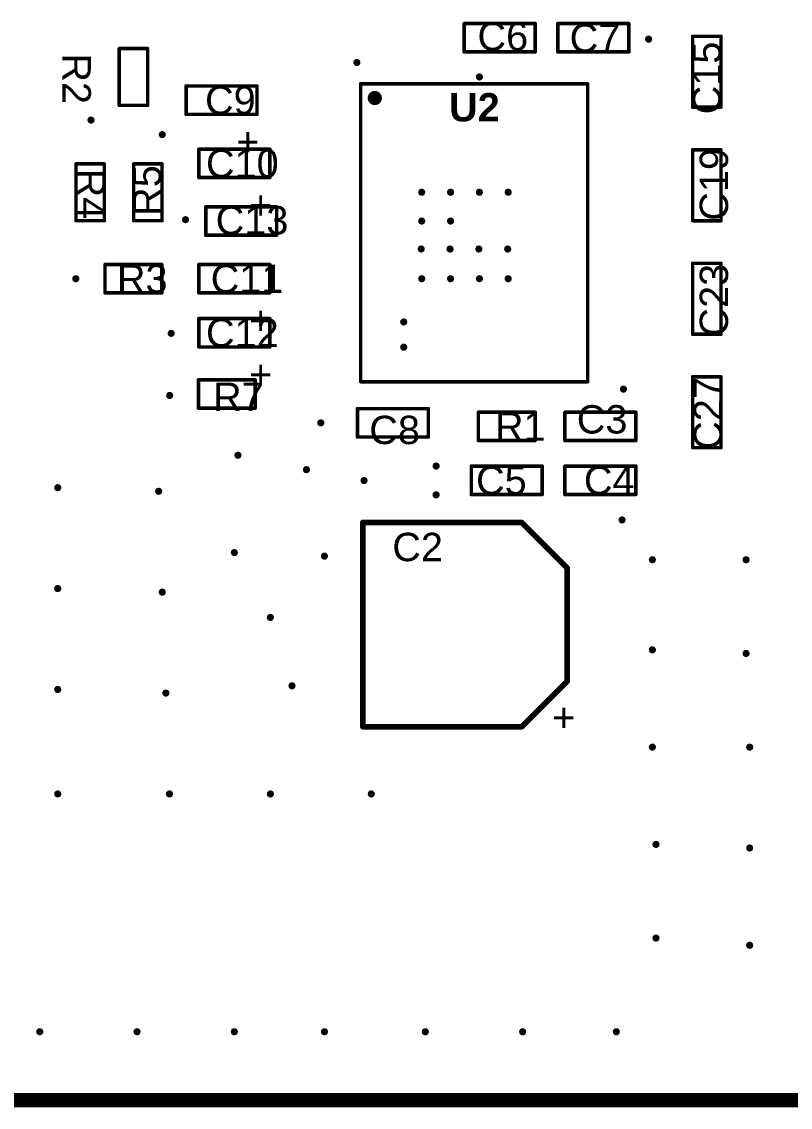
# Model space of a CAD drawing. Header units: inches. Extents: x 0 to 127, y 0 to 86.
# Drawn here: x 30.61 to 57.69, y -0.25 to 38.02 of the extents above; entities that cross this region are included whole.
import ezdxf

# ---------------------------------------------------------------- set-up
doc = ezdxf.new("R2010")
doc.units = ezdxf.units.IN
for name, color, linetype in [('Mechanical4', 56, 'Continuous'), ('Mechanical6', 56, 'Continuous'), ('ViaHoleLayer', 16, 'Continuous')]:
    doc.layers.add(name, color=color, linetype=linetype)
doc.styles.add('Arial', font='', dxfattribs={"height": 0.2})
doc.styles.add('Arial_Bold', font='', dxfattribs={"height": 0.2})
doc.styles.get('Arial').set_extended_font_data('Arial')
doc.styles.get('Arial_Bold').set_extended_font_data('Arial', bold=True)

# ---------------------------------------------------------------- blocks, each defined once
blk = doc.blocks.new('TSSOP32_DAP_1')
at = {"layer": 'Mechanical4'}
for points in [[(-3.75, 5.25, 0.125, 0.125, 0), (4.25, 5.25, 0.125, 0.125, 0)], [(-3.75, -5.25, 0.125, 0.125, 0), (-3.75, 5.25, 0.125, 0.125, 0)], [(4.25, -5.25, 0.125, 0.125, 0), (4.25, 5.25, 0.125, 0.125, 0)], [(-3.75, -5.25, 0.125, 0.125, 0), (4.25, -5.25, 0.125, 0.125, 0)]]:
    blk.add_lwpolyline(points, format="xyseb", dxfattribs=at)
for points in [[(-3.781, 5.25, 0.0625, 0.0625, 1), (-3.719, 5.25, 0.0625, 0.0625, 1)], [(-3.781, 5.25, 0.0625, 0.0625, 1), (-3.719, 5.25, 0.0625, 0.0625, 1)], [(-3.15, 4.75, 0.3, 0.3, 1), (-3.35, 4.75, 0.3, 0.3, 1)], [(4.219, 5.25, 0.0625, 0.0625, 1), (4.281, 5.25, 0.0625, 0.0625, 1)], [(4.219, 5.25, 0.0625, 0.0625, 1), (4.281, 5.25, 0.0625, 0.0625, 1)], [(-3.425, 4.75, 0.15, 0.15, 1), (-3.275, 4.75, 0.15, 0.15, 1)], [(-3.225, 4.75, 0.15, 0.15, 1), (-3.075, 4.75, 0.15, 0.15, 1)], [(-3.781, -5.25, 0.0625, 0.0625, 1), (-3.719, -5.25, 0.0625, 0.0625, 1)], [(-3.781, -5.25, 0.0625, 0.0625, 1), (-3.719, -5.25, 0.0625, 0.0625, 1)], [(4.219, -5.25, 0.0625, 0.0625, 1), (4.281, -5.25, 0.0625, 0.0625, 1)], [(4.219, -5.25, 0.0625, 0.0625, 1), (4.281, -5.25, 0.0625, 0.0625, 1)]]:
    blk.add_lwpolyline(points, format="xyseb", close=True, dxfattribs=at)
at = {"layer": 'Mechanical4', "style": 'Arial_Bold'}
blk.add_text('U2', height=1, dxfattribs=at).set_placement((-0.633, 3.925))
blk = doc.blocks.new('RES_0603_8')
at = {"layer": 'Mechanical4'}
for points in [[(-1, 0.5, 0.125, 0.125, 0), (-1, -0.5, 0.125, 0.125, 0)], [(1, 0.5, 0.125, 0.125, 0), (-1, 0.5, 0.125, 0.125, 0)], [(1, 0.5, 0.125, 0.125, 0), (1, -0.5, 0.125, 0.125, 0)], [(1, -0.5, 0.125, 0.125, 0), (-1, -0.5, 0.125, 0.125, 0)]]:
    blk.add_lwpolyline(points, format="xyseb", dxfattribs=at)
for points in [[(-1.031, 0.5, 0.0625, 0.0625, 1), (-0.969, 0.5, 0.0625, 0.0625, 1)], [(-1.031, 0.5, 0.0625, 0.0625, 1), (-0.969, 0.5, 0.0625, 0.0625, 1)], [(0.969, 0.5, 0.0625, 0.0625, 1), (1.031, 0.5, 0.0625, 0.0625, 1)], [(0.969, 0.5, 0.0625, 0.0625, 1), (1.031, 0.5, 0.0625, 0.0625, 1)], [(-1.031, -0.5, 0.0625, 0.0625, 1), (-0.969, -0.5, 0.0625, 0.0625, 1)], [(-1.031, -0.5, 0.0625, 0.0625, 1), (-0.969, -0.5, 0.0625, 0.0625, 1)], [(0.969, -0.5, 0.0625, 0.0625, 1), (1.031, -0.5, 0.0625, 0.0625, 1)], [(0.969, -0.5, 0.0625, 0.0625, 1), (1.031, -0.5, 0.0625, 0.0625, 1)]]:
    blk.add_lwpolyline(points, format="xyseb", close=True, dxfattribs=at)
at = {"layer": 'Mechanical4', "style": 'Arial'}
blk.add_text('R7', height=1, rotation=180, dxfattribs=at).set_placement((0.483, 0.601))
blk = doc.blocks.new('RES_0603_10')
at = {"layer": 'Mechanical4'}
for points in [[(-1, 0.5, 0.125, 0.125, 0), (-1, -0.5, 0.125, 0.125, 0)], [(-1, 0.5, 0.125, 0.125, 0), (1, 0.5, 0.125, 0.125, 0)], [(1, 0.5, 0.125, 0.125, 0), (1, -0.5, 0.125, 0.125, 0)], [(-1, -0.5, 0.125, 0.125, 0), (1, -0.5, 0.125, 0.125, 0)]]:
    blk.add_lwpolyline(points, format="xyseb", dxfattribs=at)
for points in [[(-1.031, 0.5, 0.0625, 0.0625, 1), (-0.969, 0.5, 0.0625, 0.0625, 1)], [(-1.031, 0.5, 0.0625, 0.0625, 1), (-0.969, 0.5, 0.0625, 0.0625, 1)], [(0.969, 0.5, 0.0625, 0.0625, 1), (1.031, 0.5, 0.0625, 0.0625, 1)], [(0.969, 0.5, 0.0625, 0.0625, 1), (1.031, 0.5, 0.0625, 0.0625, 1)], [(-1.031, -0.5, 0.0625, 0.0625, 1), (-0.969, -0.5, 0.0625, 0.0625, 1)], [(-1.031, -0.5, 0.0625, 0.0625, 1), (-0.969, -0.5, 0.0625, 0.0625, 1)], [(0.969, -0.5, 0.0625, 0.0625, 1), (1.031, -0.5, 0.0625, 0.0625, 1)], [(0.969, -0.5, 0.0625, 0.0625, 1), (1.031, -0.5, 0.0625, 0.0625, 1)]]:
    blk.add_lwpolyline(points, format="xyseb", close=True, dxfattribs=at)
at = {"layer": 'Mechanical4', "style": 'Arial'}
blk.add_text('R5', height=1, dxfattribs=at).set_placement((-0.833, -2.5))
blk = doc.blocks.new('RES_0603_11')
at = {"layer": 'Mechanical4'}
for points in [[(-1, -0.5, 0.125, 0.125, 0), (-1, 0.5, 0.125, 0.125, 0)], [(1, 0.5, 0.125, 0.125, 0), (-1, 0.5, 0.125, 0.125, 0)], [(1, -0.5, 0.125, 0.125, 0), (1, 0.5, 0.125, 0.125, 0)], [(1, -0.5, 0.125, 0.125, 0), (-1, -0.5, 0.125, 0.125, 0)]]:
    blk.add_lwpolyline(points, format="xyseb", dxfattribs=at)
for points in [[(-1.031, 0.5, 0.0625, 0.0625, 1), (-0.969, 0.5, 0.0625, 0.0625, 1)], [(-1.031, 0.5, 0.0625, 0.0625, 1), (-0.969, 0.5, 0.0625, 0.0625, 1)], [(0.969, 0.5, 0.0625, 0.0625, 1), (1.031, 0.5, 0.0625, 0.0625, 1)], [(0.969, 0.5, 0.0625, 0.0625, 1), (1.031, 0.5, 0.0625, 0.0625, 1)], [(-1.031, -0.5, 0.0625, 0.0625, 1), (-0.969, -0.5, 0.0625, 0.0625, 1)], [(-1.031, -0.5, 0.0625, 0.0625, 1), (-0.969, -0.5, 0.0625, 0.0625, 1)], [(0.969, -0.5, 0.0625, 0.0625, 1), (1.031, -0.5, 0.0625, 0.0625, 1)], [(0.969, -0.5, 0.0625, 0.0625, 1), (1.031, -0.5, 0.0625, 0.0625, 1)]]:
    blk.add_lwpolyline(points, format="xyseb", close=True, dxfattribs=at)
at = {"layer": 'Mechanical4', "style": 'Arial'}
blk.add_text('R4', height=1, dxfattribs=at).set_placement((-0.833, -2.5))
blk = doc.blocks.new('RES_0603_12')
at = {"layer": 'Mechanical4'}
for points in [[(-1, -0.5, 0.125, 0.125, 0), (-1, 0.5, 0.125, 0.125, 0)], [(-1, 0.5, 0.125, 0.125, 0), (1, 0.5, 0.125, 0.125, 0)], [(1, -0.5, 0.125, 0.125, 0), (1, 0.5, 0.125, 0.125, 0)], [(-1, -0.5, 0.125, 0.125, 0), (1, -0.5, 0.125, 0.125, 0)]]:
    blk.add_lwpolyline(points, format="xyseb", dxfattribs=at)
for points in [[(-1.031, 0.5, 0.0625, 0.0625, 1), (-0.969, 0.5, 0.0625, 0.0625, 1)], [(-1.031, 0.5, 0.0625, 0.0625, 1), (-0.969, 0.5, 0.0625, 0.0625, 1)], [(0.969, 0.5, 0.0625, 0.0625, 1), (1.031, 0.5, 0.0625, 0.0625, 1)], [(0.969, 0.5, 0.0625, 0.0625, 1), (1.031, 0.5, 0.0625, 0.0625, 1)], [(-1.031, -0.5, 0.0625, 0.0625, 1), (-0.969, -0.5, 0.0625, 0.0625, 1)], [(-1.031, -0.5, 0.0625, 0.0625, 1), (-0.969, -0.5, 0.0625, 0.0625, 1)], [(0.969, -0.5, 0.0625, 0.0625, 1), (1.031, -0.5, 0.0625, 0.0625, 1)], [(0.969, -0.5, 0.0625, 0.0625, 1), (1.031, -0.5, 0.0625, 0.0625, 1)]]:
    blk.add_lwpolyline(points, format="xyseb", close=True, dxfattribs=at)
at = {"layer": 'Mechanical4', "style": 'Arial'}
blk.add_text('R3', height=1, rotation=360, dxfattribs=at).set_placement((-0.583, -0.5))
blk = doc.blocks.new('RES_0603_13')
at = {"layer": 'Mechanical4'}
for points in [[(-1, -0.5, 0.125, 0.125, 0), (-1, 0.5, 0.125, 0.125, 0)], [(1, 0.5, 0.125, 0.125, 0), (-1, 0.5, 0.125, 0.125, 0)], [(1, -0.5, 0.125, 0.125, 0), (1, 0.5, 0.125, 0.125, 0)], [(1, -0.5, 0.125, 0.125, 0), (-1, -0.5, 0.125, 0.125, 0)]]:
    blk.add_lwpolyline(points, format="xyseb", dxfattribs=at)
for points in [[(-1.031, 0.5, 0.0625, 0.0625, 1), (-0.969, 0.5, 0.0625, 0.0625, 1)], [(-1.031, 0.5, 0.0625, 0.0625, 1), (-0.969, 0.5, 0.0625, 0.0625, 1)], [(0.969, 0.5, 0.0625, 0.0625, 1), (1.031, 0.5, 0.0625, 0.0625, 1)], [(0.969, 0.5, 0.0625, 0.0625, 1), (1.031, 0.5, 0.0625, 0.0625, 1)], [(-1.031, -0.5, 0.0625, 0.0625, 1), (-0.969, -0.5, 0.0625, 0.0625, 1)], [(-1.031, -0.5, 0.0625, 0.0625, 1), (-0.969, -0.5, 0.0625, 0.0625, 1)], [(0.969, -0.5, 0.0625, 0.0625, 1), (1.031, -0.5, 0.0625, 0.0625, 1)], [(0.969, -0.5, 0.0625, 0.0625, 1), (1.031, -0.5, 0.0625, 0.0625, 1)]]:
    blk.add_lwpolyline(points, format="xyseb", close=True, dxfattribs=at)
at = {"layer": 'Mechanical4', "style": 'Arial'}
blk.add_text('R2', height=1, dxfattribs=at).set_placement((-0.833, -2.5))
blk = doc.blocks.new('RES_0603_14')
at = {"layer": 'Mechanical4'}
for points in [[(-1, -0.5, 0.125, 0.125, 0), (-1, 0.5, 0.125, 0.125, 0)], [(-1, 0.5, 0.125, 0.125, 0), (1, 0.5, 0.125, 0.125, 0)], [(1, -0.5, 0.125, 0.125, 0), (1, 0.5, 0.125, 0.125, 0)], [(-1, -0.5, 0.125, 0.125, 0), (1, -0.5, 0.125, 0.125, 0)]]:
    blk.add_lwpolyline(points, format="xyseb", dxfattribs=at)
for points in [[(-1.031, 0.5, 0.0625, 0.0625, 1), (-0.969, 0.5, 0.0625, 0.0625, 1)], [(-1.031, 0.5, 0.0625, 0.0625, 1), (-0.969, 0.5, 0.0625, 0.0625, 1)], [(0.969, 0.5, 0.0625, 0.0625, 1), (1.031, 0.5, 0.0625, 0.0625, 1)], [(0.969, 0.5, 0.0625, 0.0625, 1), (1.031, 0.5, 0.0625, 0.0625, 1)], [(-1.031, -0.5, 0.0625, 0.0625, 1), (-0.969, -0.5, 0.0625, 0.0625, 1)], [(-1.031, -0.5, 0.0625, 0.0625, 1), (-0.969, -0.5, 0.0625, 0.0625, 1)], [(0.969, -0.5, 0.0625, 0.0625, 1), (1.031, -0.5, 0.0625, 0.0625, 1)], [(0.969, -0.5, 0.0625, 0.0625, 1), (1.031, -0.5, 0.0625, 0.0625, 1)]]:
    blk.add_lwpolyline(points, format="xyseb", close=True, dxfattribs=at)
at = {"layer": 'Mechanical4', "style": 'Arial'}
blk.add_text('R1', height=1, rotation=360, dxfattribs=at).set_placement((-0.416, -0.5))
blk = doc.blocks.new('CAP_0603_34')
at = {"layer": 'Mechanical4'}
for points in [[(-1.25, -0.5, 0.125, 0.125, 0), (-1.25, 0.5, 0.125, 0.125, 0)], [(1.25, 0.5, 0.125, 0.125, 0), (-1.25, 0.5, 0.125, 0.125, 0)], [(1.25, -0.5, 0.125, 0.125, 0), (1.25, 0.5, 0.125, 0.125, 0)], [(1.25, -0.5, 0.125, 0.125, 0), (-1.25, -0.5, 0.125, 0.125, 0)]]:
    blk.add_lwpolyline(points, format="xyseb", dxfattribs=at)
for points in [[(-1.281, 0.5, 0.0625, 0.0625, 1), (-1.219, 0.5, 0.0625, 0.0625, 1)], [(-1.281, 0.5, 0.0625, 0.0625, 1), (-1.219, 0.5, 0.0625, 0.0625, 1)], [(1.219, 0.5, 0.0625, 0.0625, 1), (1.281, 0.5, 0.0625, 0.0625, 1)], [(1.219, 0.5, 0.0625, 0.0625, 1), (1.281, 0.5, 0.0625, 0.0625, 1)], [(-1.281, -0.5, 0.0625, 0.0625, 1), (-1.219, -0.5, 0.0625, 0.0625, 1)], [(-1.281, -0.5, 0.0625, 0.0625, 1), (-1.219, -0.5, 0.0625, 0.0625, 1)], [(1.219, -0.5, 0.0625, 0.0625, 1), (1.281, -0.5, 0.0625, 0.0625, 1)], [(1.219, -0.5, 0.0625, 0.0625, 1), (1.281, -0.5, 0.0625, 0.0625, 1)]]:
    blk.add_lwpolyline(points, format="xyseb", close=True, dxfattribs=at)
at = {"layer": 'Mechanical4', "style": 'Arial'}
blk.add_text('C27', height=1, rotation=-180, dxfattribs=at).set_placement((1.326, 0.539))
blk = doc.blocks.new('CAP_0603_38')
at = {"layer": 'Mechanical4'}
for points in [[(-1.25, 0.5, 0.125, 0.125, 0), (-1.25, -0.5, 0.125, 0.125, 0)], [(-1.25, 0.5, 0.125, 0.125, 0), (1.25, 0.5, 0.125, 0.125, 0)], [(1.25, 0.5, 0.125, 0.125, 0), (1.25, -0.5, 0.125, 0.125, 0)], [(-1.25, -0.5, 0.125, 0.125, 0), (1.25, -0.5, 0.125, 0.125, 0)]]:
    blk.add_lwpolyline(points, format="xyseb", dxfattribs=at)
for points in [[(-1.281, 0.5, 0.0625, 0.0625, 1), (-1.219, 0.5, 0.0625, 0.0625, 1)], [(-1.281, 0.5, 0.0625, 0.0625, 1), (-1.219, 0.5, 0.0625, 0.0625, 1)], [(1.219, 0.5, 0.0625, 0.0625, 1), (1.281, 0.5, 0.0625, 0.0625, 1)], [(1.219, 0.5, 0.0625, 0.0625, 1), (1.281, 0.5, 0.0625, 0.0625, 1)], [(-1.281, -0.5, 0.0625, 0.0625, 1), (-1.219, -0.5, 0.0625, 0.0625, 1)], [(-1.281, -0.5, 0.0625, 0.0625, 1), (-1.219, -0.5, 0.0625, 0.0625, 1)], [(1.219, -0.5, 0.0625, 0.0625, 1), (1.281, -0.5, 0.0625, 0.0625, 1)], [(1.219, -0.5, 0.0625, 0.0625, 1), (1.281, -0.5, 0.0625, 0.0625, 1)]]:
    blk.add_lwpolyline(points, format="xyseb", close=True, dxfattribs=at)
at = {"layer": 'Mechanical4', "style": 'Arial'}
blk.add_text('C23', height=1, dxfattribs=at).set_placement((-1.333, -0.75))
blk = doc.blocks.new('CAP_0603_42')
at = {"layer": 'Mechanical4'}
for points in [[(-1.25, -0.5, 0.125, 0.125, 0), (-1.25, 0.5, 0.125, 0.125, 0)], [(1.25, 0.5, 0.125, 0.125, 0), (-1.25, 0.5, 0.125, 0.125, 0)], [(1.25, -0.5, 0.125, 0.125, 0), (1.25, 0.5, 0.125, 0.125, 0)], [(1.25, -0.5, 0.125, 0.125, 0), (-1.25, -0.5, 0.125, 0.125, 0)]]:
    blk.add_lwpolyline(points, format="xyseb", dxfattribs=at)
for points in [[(-1.281, 0.5, 0.0625, 0.0625, 1), (-1.219, 0.5, 0.0625, 0.0625, 1)], [(-1.281, 0.5, 0.0625, 0.0625, 1), (-1.219, 0.5, 0.0625, 0.0625, 1)], [(1.219, 0.5, 0.0625, 0.0625, 1), (1.281, 0.5, 0.0625, 0.0625, 1)], [(1.219, 0.5, 0.0625, 0.0625, 1), (1.281, 0.5, 0.0625, 0.0625, 1)], [(-1.281, -0.5, 0.0625, 0.0625, 1), (-1.219, -0.5, 0.0625, 0.0625, 1)], [(-1.281, -0.5, 0.0625, 0.0625, 1), (-1.219, -0.5, 0.0625, 0.0625, 1)], [(1.219, -0.5, 0.0625, 0.0625, 1), (1.281, -0.5, 0.0625, 0.0625, 1)], [(1.219, -0.5, 0.0625, 0.0625, 1), (1.281, -0.5, 0.0625, 0.0625, 1)]]:
    blk.add_lwpolyline(points, format="xyseb", close=True, dxfattribs=at)
at = {"layer": 'Mechanical4', "style": 'Arial'}
blk.add_text('C19', height=1, rotation=-180, dxfattribs=at).set_placement((1.25, 0.75))
blk = doc.blocks.new('CAP_0603_46')
at = {"layer": 'Mechanical4'}
for points in [[(-1.25, 0.5, 0.125, 0.125, 0), (-1.25, -0.5, 0.125, 0.125, 0)], [(-1.25, 0.5, 0.125, 0.125, 0), (1.25, 0.5, 0.125, 0.125, 0)], [(1.25, 0.5, 0.125, 0.125, 0), (1.25, -0.5, 0.125, 0.125, 0)], [(-1.25, -0.5, 0.125, 0.125, 0), (1.25, -0.5, 0.125, 0.125, 0)]]:
    blk.add_lwpolyline(points, format="xyseb", dxfattribs=at)
for points in [[(-1.281, 0.5, 0.0625, 0.0625, 1), (-1.219, 0.5, 0.0625, 0.0625, 1)], [(-1.281, 0.5, 0.0625, 0.0625, 1), (-1.219, 0.5, 0.0625, 0.0625, 1)], [(1.219, 0.5, 0.0625, 0.0625, 1), (1.281, 0.5, 0.0625, 0.0625, 1)], [(1.219, 0.5, 0.0625, 0.0625, 1), (1.281, 0.5, 0.0625, 0.0625, 1)], [(-1.281, -0.5, 0.0625, 0.0625, 1), (-1.219, -0.5, 0.0625, 0.0625, 1)], [(-1.281, -0.5, 0.0625, 0.0625, 1), (-1.219, -0.5, 0.0625, 0.0625, 1)], [(1.219, -0.5, 0.0625, 0.0625, 1), (1.281, -0.5, 0.0625, 0.0625, 1)], [(1.219, -0.5, 0.0625, 0.0625, 1), (1.281, -0.5, 0.0625, 0.0625, 1)]]:
    blk.add_lwpolyline(points, format="xyseb", close=True, dxfattribs=at)
at = {"layer": 'Mechanical4', "style": 'Arial'}
blk.add_text('C15', height=1, dxfattribs=at).set_placement((-1.5, -0.5))
blk = doc.blocks.new('CAP_0603_47')
at = {"layer": 'Mechanical4'}
for points in [[(-1.25, 0.5, 0.125, 0.125, 0), (-1.25, -0.5, 0.125, 0.125, 0)], [(1.25, 0.5, 0.125, 0.125, 0), (-1.25, 0.5, 0.125, 0.125, 0)], [(1.25, 0.5, 0.125, 0.125, 0), (1.25, -0.5, 0.125, 0.125, 0)], [(1.25, -0.5, 0.125, 0.125, 0), (-1.25, -0.5, 0.125, 0.125, 0)]]:
    blk.add_lwpolyline(points, format="xyseb", dxfattribs=at)
for points in [[(-1.281, 0.5, 0.0625, 0.0625, 1), (-1.219, 0.5, 0.0625, 0.0625, 1)], [(-1.281, 0.5, 0.0625, 0.0625, 1), (-1.219, 0.5, 0.0625, 0.0625, 1)], [(1.219, 0.5, 0.0625, 0.0625, 1), (1.281, 0.5, 0.0625, 0.0625, 1)], [(1.219, 0.5, 0.0625, 0.0625, 1), (1.281, 0.5, 0.0625, 0.0625, 1)], [(-1.281, -0.5, 0.0625, 0.0625, 1), (-1.219, -0.5, 0.0625, 0.0625, 1)], [(-1.281, -0.5, 0.0625, 0.0625, 1), (-1.219, -0.5, 0.0625, 0.0625, 1)], [(1.219, -0.5, 0.0625, 0.0625, 1), (1.281, -0.5, 0.0625, 0.0625, 1)], [(1.219, -0.5, 0.0625, 0.0625, 1), (1.281, -0.5, 0.0625, 0.0625, 1)]]:
    blk.add_lwpolyline(points, format="xyseb", close=True, dxfattribs=at)
at = {"layer": 'Mechanical4', "style": 'Arial'}
blk.add_text('C13', height=1, rotation=180, dxfattribs=at).set_placement((0.9, 0.471))
blk = doc.blocks.new('CAP_TANT_0603_48')
at = {"layer": 'Mechanical4'}
for points in [[(1.25, 0.5, 0.125, 0.125, 0), (-1.25, 0.5, 0.125, 0.125, 0)], [(-1.25, 0.5, 0.125, 0.125, 0), (-1.25, -0.5, 0.125, 0.125, 0)], [(1.25, 0.5, 0.125, 0.125, 0), (1.25, -0.5, 0.125, 0.125, 0)], [(1.25, -0.5, 0.125, 0.125, 0), (-1.25, -0.5, 0.125, 0.125, 0)]]:
    blk.add_lwpolyline(points, format="xyseb", dxfattribs=at)
for points in [[(-1.281, 0.5, 0.0625, 0.0625, 1), (-1.219, 0.5, 0.0625, 0.0625, 1)], [(-1.281, 0.5, 0.0625, 0.0625, 1), (-1.219, 0.5, 0.0625, 0.0625, 1)], [(1.219, 0.5, 0.0625, 0.0625, 1), (1.281, 0.5, 0.0625, 0.0625, 1)], [(1.219, 0.5, 0.0625, 0.0625, 1), (1.281, 0.5, 0.0625, 0.0625, 1)], [(-1.281, -0.5, 0.0625, 0.0625, 1), (-1.219, -0.5, 0.0625, 0.0625, 1)], [(-1.281, -0.5, 0.0625, 0.0625, 1), (-1.219, -0.5, 0.0625, 0.0625, 1)], [(1.219, -0.5, 0.0625, 0.0625, 1), (1.281, -0.5, 0.0625, 0.0625, 1)], [(1.219, -0.5, 0.0625, 0.0625, 1), (1.281, -0.5, 0.0625, 0.0625, 1)]]:
    blk.add_lwpolyline(points, format="xyseb", close=True, dxfattribs=at)
at = {"layer": 'Mechanical4', "style": 'Arial'}
blk.add_text('+', height=1, dxfattribs=at).set_placement((-1.333, 1))
blk.add_text('C12', height=1, rotation=180, dxfattribs=at).set_placement((1, 0.5))
blk = doc.blocks.new('CAP_TANT_0603_49')
at = {"layer": 'Mechanical4'}
for points in [[(1.25, 0.5, 0.125, 0.125, 0), (-1.25, 0.5, 0.125, 0.125, 0)], [(-1.25, 0.5, 0.125, 0.125, 0), (-1.25, -0.5, 0.125, 0.125, 0)], [(1.25, 0.5, 0.125, 0.125, 0), (1.25, -0.5, 0.125, 0.125, 0)], [(1.25, -0.5, 0.125, 0.125, 0), (-1.25, -0.5, 0.125, 0.125, 0)]]:
    blk.add_lwpolyline(points, format="xyseb", dxfattribs=at)
for points in [[(-1.281, 0.5, 0.0625, 0.0625, 1), (-1.219, 0.5, 0.0625, 0.0625, 1)], [(-1.281, 0.5, 0.0625, 0.0625, 1), (-1.219, 0.5, 0.0625, 0.0625, 1)], [(1.219, 0.5, 0.0625, 0.0625, 1), (1.281, 0.5, 0.0625, 0.0625, 1)], [(1.219, 0.5, 0.0625, 0.0625, 1), (1.281, 0.5, 0.0625, 0.0625, 1)], [(-1.281, -0.5, 0.0625, 0.0625, 1), (-1.219, -0.5, 0.0625, 0.0625, 1)], [(-1.281, -0.5, 0.0625, 0.0625, 1), (-1.219, -0.5, 0.0625, 0.0625, 1)], [(1.219, -0.5, 0.0625, 0.0625, 1), (1.281, -0.5, 0.0625, 0.0625, 1)], [(1.219, -0.5, 0.0625, 0.0625, 1), (1.281, -0.5, 0.0625, 0.0625, 1)]]:
    blk.add_lwpolyline(points, format="xyseb", close=True, dxfattribs=at)
at = {"layer": 'Mechanical4', "style": 'Arial'}
blk.add_text('+', height=1, dxfattribs=at).set_placement((-1.333, 1))
blk.add_text('C11', height=1, rotation=180, dxfattribs=at).set_placement((0.833, 0.5))
blk = doc.blocks.new('CAP_TANT_0603_50')
at = {"layer": 'Mechanical4'}
for points in [[(1.25, 0.5, 0.125, 0.125, 0), (-1.25, 0.5, 0.125, 0.125, 0)], [(-1.25, 0.5, 0.125, 0.125, 0), (-1.25, -0.5, 0.125, 0.125, 0)], [(1.25, 0.5, 0.125, 0.125, 0), (1.25, -0.5, 0.125, 0.125, 0)], [(1.25, -0.5, 0.125, 0.125, 0), (-1.25, -0.5, 0.125, 0.125, 0)]]:
    blk.add_lwpolyline(points, format="xyseb", dxfattribs=at)
for points in [[(-1.281, 0.5, 0.0625, 0.0625, 1), (-1.219, 0.5, 0.0625, 0.0625, 1)], [(-1.281, 0.5, 0.0625, 0.0625, 1), (-1.219, 0.5, 0.0625, 0.0625, 1)], [(1.219, 0.5, 0.0625, 0.0625, 1), (1.281, 0.5, 0.0625, 0.0625, 1)], [(1.219, 0.5, 0.0625, 0.0625, 1), (1.281, 0.5, 0.0625, 0.0625, 1)], [(-1.281, -0.5, 0.0625, 0.0625, 1), (-1.219, -0.5, 0.0625, 0.0625, 1)], [(-1.281, -0.5, 0.0625, 0.0625, 1), (-1.219, -0.5, 0.0625, 0.0625, 1)], [(1.219, -0.5, 0.0625, 0.0625, 1), (1.281, -0.5, 0.0625, 0.0625, 1)], [(1.219, -0.5, 0.0625, 0.0625, 1), (1.281, -0.5, 0.0625, 0.0625, 1)]]:
    blk.add_lwpolyline(points, format="xyseb", close=True, dxfattribs=at)
at = {"layer": 'Mechanical4', "style": 'Arial'}
blk.add_text('+', height=1, dxfattribs=at).set_placement((-1.333, 1))
blk.add_text('C10', height=1, rotation=180, dxfattribs=at).set_placement((1, 0.5))
blk = doc.blocks.new('CAP_TANT_0603_51')
at = {"layer": 'Mechanical4'}
for points in [[(1.25, 0.5, 0.125, 0.125, 0), (-1.25, 0.5, 0.125, 0.125, 0)], [(-1.25, 0.5, 0.125, 0.125, 0), (-1.25, -0.5, 0.125, 0.125, 0)], [(1.25, 0.5, 0.125, 0.125, 0), (1.25, -0.5, 0.125, 0.125, 0)], [(1.25, -0.5, 0.125, 0.125, 0), (-1.25, -0.5, 0.125, 0.125, 0)]]:
    blk.add_lwpolyline(points, format="xyseb", dxfattribs=at)
for points in [[(-1.281, 0.5, 0.0625, 0.0625, 1), (-1.219, 0.5, 0.0625, 0.0625, 1)], [(-1.281, 0.5, 0.0625, 0.0625, 1), (-1.219, 0.5, 0.0625, 0.0625, 1)], [(1.219, 0.5, 0.0625, 0.0625, 1), (1.281, 0.5, 0.0625, 0.0625, 1)], [(1.219, 0.5, 0.0625, 0.0625, 1), (1.281, 0.5, 0.0625, 0.0625, 1)], [(-1.281, -0.5, 0.0625, 0.0625, 1), (-1.219, -0.5, 0.0625, 0.0625, 1)], [(-1.281, -0.5, 0.0625, 0.0625, 1), (-1.219, -0.5, 0.0625, 0.0625, 1)], [(1.219, -0.5, 0.0625, 0.0625, 1), (1.281, -0.5, 0.0625, 0.0625, 1)], [(1.219, -0.5, 0.0625, 0.0625, 1), (1.281, -0.5, 0.0625, 0.0625, 1)]]:
    blk.add_lwpolyline(points, format="xyseb", close=True, dxfattribs=at)
at = {"layer": 'Mechanical4', "style": 'Arial'}
blk.add_text('+', height=1, dxfattribs=at).set_placement((-1.333, 1))
blk.add_text('C9', height=1, rotation=180, dxfattribs=at).set_placement((0.583, 0.5))
blk = doc.blocks.new('CAP_0603_52')
at = {"layer": 'Mechanical4'}
for points in [[(-1.25, -0.5, 0.125, 0.125, 0), (-1.25, 0.5, 0.125, 0.125, 0)], [(-1.25, 0.5, 0.125, 0.125, 0), (1.25, 0.5, 0.125, 0.125, 0)], [(1.25, -0.5, 0.125, 0.125, 0), (1.25, 0.5, 0.125, 0.125, 0)], [(-1.25, -0.5, 0.125, 0.125, 0), (1.25, -0.5, 0.125, 0.125, 0)]]:
    blk.add_lwpolyline(points, format="xyseb", dxfattribs=at)
for points in [[(-1.281, 0.5, 0.0625, 0.0625, 1), (-1.219, 0.5, 0.0625, 0.0625, 1)], [(-1.281, 0.5, 0.0625, 0.0625, 1), (-1.219, 0.5, 0.0625, 0.0625, 1)], [(1.219, 0.5, 0.0625, 0.0625, 1), (1.281, 0.5, 0.0625, 0.0625, 1)], [(1.219, 0.5, 0.0625, 0.0625, 1), (1.281, 0.5, 0.0625, 0.0625, 1)], [(-1.281, -0.5, 0.0625, 0.0625, 1), (-1.219, -0.5, 0.0625, 0.0625, 1)], [(-1.281, -0.5, 0.0625, 0.0625, 1), (-1.219, -0.5, 0.0625, 0.0625, 1)], [(1.219, -0.5, 0.0625, 0.0625, 1), (1.281, -0.5, 0.0625, 0.0625, 1)], [(1.219, -0.5, 0.0625, 0.0625, 1), (1.281, -0.5, 0.0625, 0.0625, 1)]]:
    blk.add_lwpolyline(points, format="xyseb", close=True, dxfattribs=at)
at = {"layer": 'Mechanical4', "style": 'Arial'}
blk.add_text('C8', height=1, rotation=360, dxfattribs=at).set_placement((-0.833, -0.75))
blk = doc.blocks.new('CAP_0603_53')
at = {"layer": 'Mechanical4'}
for points in [[(-1.25, 0.5, 0.125, 0.125, 0), (-1.25, -0.5, 0.125, 0.125, 0)], [(1.25, 0.5, 0.125, 0.125, 0), (-1.25, 0.5, 0.125, 0.125, 0)], [(1.25, 0.5, 0.125, 0.125, 0), (1.25, -0.5, 0.125, 0.125, 0)], [(1.25, -0.5, 0.125, 0.125, 0), (-1.25, -0.5, 0.125, 0.125, 0)]]:
    blk.add_lwpolyline(points, format="xyseb", dxfattribs=at)
for points in [[(-1.281, 0.5, 0.0625, 0.0625, 1), (-1.219, 0.5, 0.0625, 0.0625, 1)], [(-1.281, 0.5, 0.0625, 0.0625, 1), (-1.219, 0.5, 0.0625, 0.0625, 1)], [(1.219, 0.5, 0.0625, 0.0625, 1), (1.281, 0.5, 0.0625, 0.0625, 1)], [(1.219, 0.5, 0.0625, 0.0625, 1), (1.281, 0.5, 0.0625, 0.0625, 1)], [(-1.281, -0.5, 0.0625, 0.0625, 1), (-1.219, -0.5, 0.0625, 0.0625, 1)], [(-1.281, -0.5, 0.0625, 0.0625, 1), (-1.219, -0.5, 0.0625, 0.0625, 1)], [(1.219, -0.5, 0.0625, 0.0625, 1), (1.281, -0.5, 0.0625, 0.0625, 1)], [(1.219, -0.5, 0.0625, 0.0625, 1), (1.281, -0.5, 0.0625, 0.0625, 1)]]:
    blk.add_lwpolyline(points, format="xyseb", close=True, dxfattribs=at)
at = {"layer": 'Mechanical4', "style": 'Arial'}
blk.add_text('C7', height=1, rotation=180, dxfattribs=at).set_placement((0.834, 0.51))
blk = doc.blocks.new('CAP_0603_54')
at = {"layer": 'Mechanical4'}
for points in [[(-1.25, -0.5, 0.125, 0.125, 0), (-1.25, 0.5, 0.125, 0.125, 0)], [(-1.25, 0.5, 0.125, 0.125, 0), (1.25, 0.5, 0.125, 0.125, 0)], [(1.25, -0.5, 0.125, 0.125, 0), (1.25, 0.5, 0.125, 0.125, 0)], [(-1.25, -0.5, 0.125, 0.125, 0), (1.25, -0.5, 0.125, 0.125, 0)]]:
    blk.add_lwpolyline(points, format="xyseb", dxfattribs=at)
for points in [[(-1.281, 0.5, 0.0625, 0.0625, 1), (-1.219, 0.5, 0.0625, 0.0625, 1)], [(-1.281, 0.5, 0.0625, 0.0625, 1), (-1.219, 0.5, 0.0625, 0.0625, 1)], [(1.219, 0.5, 0.0625, 0.0625, 1), (1.281, 0.5, 0.0625, 0.0625, 1)], [(1.219, 0.5, 0.0625, 0.0625, 1), (1.281, 0.5, 0.0625, 0.0625, 1)], [(-1.281, -0.5, 0.0625, 0.0625, 1), (-1.219, -0.5, 0.0625, 0.0625, 1)], [(-1.281, -0.5, 0.0625, 0.0625, 1), (-1.219, -0.5, 0.0625, 0.0625, 1)], [(1.219, -0.5, 0.0625, 0.0625, 1), (1.281, -0.5, 0.0625, 0.0625, 1)], [(1.219, -0.5, 0.0625, 0.0625, 1), (1.281, -0.5, 0.0625, 0.0625, 1)]]:
    blk.add_lwpolyline(points, format="xyseb", close=True, dxfattribs=at)
at = {"layer": 'Mechanical4', "style": 'Arial'}
blk.add_text('C6', height=1, rotation=360, dxfattribs=at).set_placement((-0.783, -0.45))
blk = doc.blocks.new('CAP_0603_55')
at = {"layer": 'Mechanical4'}
for points in [[(-1.25, -0.5, 0.125, 0.125, 0), (-1.25, 0.5, 0.125, 0.125, 0)], [(-1.25, 0.5, 0.125, 0.125, 0), (1.25, 0.5, 0.125, 0.125, 0)], [(1.25, -0.5, 0.125, 0.125, 0), (1.25, 0.5, 0.125, 0.125, 0)], [(-1.25, -0.5, 0.125, 0.125, 0), (1.25, -0.5, 0.125, 0.125, 0)]]:
    blk.add_lwpolyline(points, format="xyseb", dxfattribs=at)
for points in [[(-1.281, 0.5, 0.0625, 0.0625, 1), (-1.219, 0.5, 0.0625, 0.0625, 1)], [(-1.281, 0.5, 0.0625, 0.0625, 1), (-1.219, 0.5, 0.0625, 0.0625, 1)], [(1.219, 0.5, 0.0625, 0.0625, 1), (1.281, 0.5, 0.0625, 0.0625, 1)], [(1.219, 0.5, 0.0625, 0.0625, 1), (1.281, 0.5, 0.0625, 0.0625, 1)], [(-1.281, -0.5, 0.0625, 0.0625, 1), (-1.219, -0.5, 0.0625, 0.0625, 1)], [(-1.281, -0.5, 0.0625, 0.0625, 1), (-1.219, -0.5, 0.0625, 0.0625, 1)], [(1.219, -0.5, 0.0625, 0.0625, 1), (1.281, -0.5, 0.0625, 0.0625, 1)], [(1.219, -0.5, 0.0625, 0.0625, 1), (1.281, -0.5, 0.0625, 0.0625, 1)]]:
    blk.add_lwpolyline(points, format="xyseb", close=True, dxfattribs=at)
at = {"layer": 'Mechanical4', "style": 'Arial'}
blk.add_text('C5', height=1, rotation=360, dxfattribs=at).set_placement((-1.083, -0.5))
blk = doc.blocks.new('CAP_0603_56')
at = {"layer": 'Mechanical4'}
for points in [[(-1.25, 0.5, 0.125, 0.125, 0), (-1.25, -0.5, 0.125, 0.125, 0)], [(1.25, 0.5, 0.125, 0.125, 0), (-1.25, 0.5, 0.125, 0.125, 0)], [(1.25, 0.5, 0.125, 0.125, 0), (1.25, -0.5, 0.125, 0.125, 0)], [(1.25, -0.5, 0.125, 0.125, 0), (-1.25, -0.5, 0.125, 0.125, 0)]]:
    blk.add_lwpolyline(points, format="xyseb", dxfattribs=at)
for points in [[(-1.281, 0.5, 0.0625, 0.0625, 1), (-1.219, 0.5, 0.0625, 0.0625, 1)], [(-1.281, 0.5, 0.0625, 0.0625, 1), (-1.219, 0.5, 0.0625, 0.0625, 1)], [(1.219, 0.5, 0.0625, 0.0625, 1), (1.281, 0.5, 0.0625, 0.0625, 1)], [(1.219, 0.5, 0.0625, 0.0625, 1), (1.281, 0.5, 0.0625, 0.0625, 1)], [(-1.281, -0.5, 0.0625, 0.0625, 1), (-1.219, -0.5, 0.0625, 0.0625, 1)], [(-1.281, -0.5, 0.0625, 0.0625, 1), (-1.219, -0.5, 0.0625, 0.0625, 1)], [(1.219, -0.5, 0.0625, 0.0625, 1), (1.281, -0.5, 0.0625, 0.0625, 1)], [(1.219, -0.5, 0.0625, 0.0625, 1), (1.281, -0.5, 0.0625, 0.0625, 1)]]:
    blk.add_lwpolyline(points, format="xyseb", close=True, dxfattribs=at)
at = {"layer": 'Mechanical4', "style": 'Arial'}
blk.add_text('C4', height=1, rotation=180, dxfattribs=at).set_placement((0.583, 0.5))
blk = doc.blocks.new('CAP_0603_57')
at = {"layer": 'Mechanical4'}
for points in [[(-1.25, 0.5, 0.125, 0.125, 0), (-1.25, -0.5, 0.125, 0.125, 0)], [(1.25, 0.5, 0.125, 0.125, 0), (-1.25, 0.5, 0.125, 0.125, 0)], [(1.25, 0.5, 0.125, 0.125, 0), (1.25, -0.5, 0.125, 0.125, 0)], [(1.25, -0.5, 0.125, 0.125, 0), (-1.25, -0.5, 0.125, 0.125, 0)]]:
    blk.add_lwpolyline(points, format="xyseb", dxfattribs=at)
for points in [[(-1.281, 0.5, 0.0625, 0.0625, 1), (-1.219, 0.5, 0.0625, 0.0625, 1)], [(-1.281, 0.5, 0.0625, 0.0625, 1), (-1.219, 0.5, 0.0625, 0.0625, 1)], [(1.219, 0.5, 0.0625, 0.0625, 1), (1.281, 0.5, 0.0625, 0.0625, 1)], [(1.219, 0.5, 0.0625, 0.0625, 1), (1.281, 0.5, 0.0625, 0.0625, 1)], [(-1.281, -0.5, 0.0625, 0.0625, 1), (-1.219, -0.5, 0.0625, 0.0625, 1)], [(-1.281, -0.5, 0.0625, 0.0625, 1), (-1.219, -0.5, 0.0625, 0.0625, 1)], [(1.219, -0.5, 0.0625, 0.0625, 1), (1.281, -0.5, 0.0625, 0.0625, 1)], [(1.219, -0.5, 0.0625, 0.0625, 1), (1.281, -0.5, 0.0625, 0.0625, 1)]]:
    blk.add_lwpolyline(points, format="xyseb", close=True, dxfattribs=at)
at = {"layer": 'Mechanical4', "style": 'Arial'}
blk.add_text('C3', height=1, rotation=180, dxfattribs=at).set_placement((0.833, 0.25))
blk = doc.blocks.new('CAP_AE_SMD_D6MM3_H8MM_58')
at = {"layer": 'Mechanical4'}
for points in [[(-2, 3.6, 0.2, 0.2, 0), (-3.6, 2, 0.2, 0.2, 0)], [(3.6, 3.6, 0.2, 0.2, 0), (-2, 3.6, 0.2, 0.2, 0)], [(3.6, 3.6, 0.2, 0.2, 0), (3.6, -3.6, 0.2, 0.2, 0)], [(-3.6, 2, 0.2, 0.2, 0), (-3.6, -2, 0.2, 0.2, 0)], [(-2, -3.6, 0.2, 0.2, 0), (-3.6, -2, 0.2, 0.2, 0)], [(3.6, -3.6, 0.2, 0.2, 0), (-2, -3.6, 0.2, 0.2, 0)]]:
    blk.add_lwpolyline(points, format="xyseb", dxfattribs=at)
for points in [[(-2.05, 3.6, 0.1, 0.1, 1), (-1.95, 3.6, 0.1, 0.1, 1)], [(-2.05, 3.6, 0.1, 0.1, 1), (-1.95, 3.6, 0.1, 0.1, 1)], [(3.55, 3.6, 0.1, 0.1, 1), (3.65, 3.6, 0.1, 0.1, 1)], [(3.55, 3.6, 0.1, 0.1, 1), (3.65, 3.6, 0.1, 0.1, 1)], [(-3.65, 2, 0.1, 0.1, 1), (-3.55, 2, 0.1, 0.1, 1)], [(-3.65, 2, 0.1, 0.1, 1), (-3.55, 2, 0.1, 0.1, 1)], [(-3.65, -2, 0.1, 0.1, 1), (-3.55, -2, 0.1, 0.1, 1)], [(-3.65, -2, 0.1, 0.1, 1), (-3.55, -2, 0.1, 0.1, 1)], [(-2.05, -3.6, 0.1, 0.1, 1), (-1.95, -3.6, 0.1, 0.1, 1)], [(-2.05, -3.6, 0.1, 0.1, 1), (-1.95, -3.6, 0.1, 0.1, 1)], [(3.55, -3.6, 0.1, 0.1, 1), (3.65, -3.6, 0.1, 0.1, 1)], [(3.55, -3.6, 0.1, 0.1, 1), (3.65, -3.6, 0.1, 0.1, 1)]]:
    blk.add_lwpolyline(points, format="xyseb", close=True, dxfattribs=at)
at = {"layer": 'Mechanical4', "style": 'Arial'}
blk.add_text('+', height=1, dxfattribs=at).set_placement((-3.889, 2.802))
blk.add_text('C2', height=1, rotation=180, dxfattribs=at).set_placement((2.561, -2.236))

msp = doc.modelspace()

# ---------------------------------------------------------------- hatches: boundary and pattern name
at = {"layer": 'ViaHoleLayer'}
h = msp.add_hatch(color=16, dxfattribs=at)
edge = h.paths.add_edge_path()
edge.add_arc((52.7, 37.4), 0.127, 0, 360)
h = msp.add_hatch(color=16, dxfattribs=at)
edge = h.paths.add_edge_path()
edge.add_arc((42.418, 36.576), 0.127, 0, 360)
h = msp.add_hatch(color=16, dxfattribs=at)
edge = h.paths.add_edge_path()
edge.add_arc((46.736, 36.068), 0.127, 0, 360)
h = msp.add_hatch(color=16, dxfattribs=at)
edge = h.paths.add_edge_path()
edge.add_arc((33.048, 34.548), 0.127, 0, 360)
h = msp.add_hatch(color=16, dxfattribs=at)
edge = h.paths.add_edge_path()
edge.add_arc((35.56, 34.036), 0.127, 0, 360)
h = msp.add_hatch(color=16, dxfattribs=at)
edge = h.paths.add_edge_path()
edge.add_arc((44.704, 32.004), 0.127, 0, 360)
h = msp.add_hatch(color=16, dxfattribs=at)
edge = h.paths.add_edge_path()
edge.add_arc((45.72, 32.004), 0.127, 0, 360)
h = msp.add_hatch(color=16, dxfattribs=at)
edge = h.paths.add_edge_path()
edge.add_arc((46.736, 32.004), 0.127, 0, 360)
h = msp.add_hatch(color=16, dxfattribs=at)
edge = h.paths.add_edge_path()
edge.add_arc((47.752, 32.004), 0.127, 0, 360)
h = msp.add_hatch(color=16, dxfattribs=at)
edge = h.paths.add_edge_path()
edge.add_arc((36.38, 31.038), 0.127, 0, 360)
h = msp.add_hatch(color=16, dxfattribs=at)
edge = h.paths.add_edge_path()
edge.add_arc((44.704, 30.988), 0.127, 0, 360)
h = msp.add_hatch(color=16, dxfattribs=at)
edge = h.paths.add_edge_path()
edge.add_arc((45.72, 30.988), 0.127, 0, 360)
h = msp.add_hatch(color=16, dxfattribs=at)
edge = h.paths.add_edge_path()
edge.add_arc((44.686, 30.003), 0.127, 0, 360)
h = msp.add_hatch(color=16, dxfattribs=at)
edge = h.paths.add_edge_path()
edge.add_arc((45.702, 30.003), 0.127, 0, 360)
h = msp.add_hatch(color=16, dxfattribs=at)
edge = h.paths.add_edge_path()
edge.add_arc((46.718, 30.003), 0.127, 0, 360)
h = msp.add_hatch(color=16, dxfattribs=at)
edge = h.paths.add_edge_path()
edge.add_arc((47.734, 30.003), 0.127, 0, 360)
h = msp.add_hatch(color=16, dxfattribs=at)
edge = h.paths.add_edge_path()
edge.add_arc((32.512, 28.956), 0.127, 0, 360)
h = msp.add_hatch(color=16, dxfattribs=at)
edge = h.paths.add_edge_path()
edge.add_arc((44.704, 28.956), 0.127, 0, 360)
h = msp.add_hatch(color=16, dxfattribs=at)
edge = h.paths.add_edge_path()
edge.add_arc((45.72, 28.956), 0.127, 0, 360)
h = msp.add_hatch(color=16, dxfattribs=at)
edge = h.paths.add_edge_path()
edge.add_arc((46.736, 28.956), 0.127, 0, 360)
h = msp.add_hatch(color=16, dxfattribs=at)
edge = h.paths.add_edge_path()
edge.add_arc((47.752, 28.956), 0.127, 0, 360)
h = msp.add_hatch(color=16, dxfattribs=at)
edge = h.paths.add_edge_path()
edge.add_arc((44.069, 27.432), 0.127, 0, 360)
h = msp.add_hatch(color=16, dxfattribs=at)
edge = h.paths.add_edge_path()
edge.add_arc((35.875, 27.03), 0.127, 0, 360)
h = msp.add_hatch(color=16, dxfattribs=at)
edge = h.paths.add_edge_path()
edge.add_arc((44.069, 26.543), 0.127, 0, 360)
h = msp.add_hatch(color=16, dxfattribs=at)
edge = h.paths.add_edge_path()
edge.add_arc((35.822, 24.842), 0.127, 0, 360)
h = msp.add_hatch(color=16, dxfattribs=at)
edge = h.paths.add_edge_path()
edge.add_arc((51.813, 25.063), 0.127, 0, 360)
h = msp.add_hatch(color=16, dxfattribs=at)
edge = h.paths.add_edge_path()
edge.add_arc((41.148, 23.876), 0.127, 0, 360)
h = msp.add_hatch(color=16, dxfattribs=at)
edge = h.paths.add_edge_path()
edge.add_arc((38.227, 22.733), 0.127, 0, 360)
h = msp.add_hatch(color=16, dxfattribs=at)
edge = h.paths.add_edge_path()
edge.add_arc((40.64, 22.225), 0.127, 0, 360)
h = msp.add_hatch(color=16, dxfattribs=at)
edge = h.paths.add_edge_path()
edge.add_arc((45.212, 22.352), 0.127, 0, 360)
h = msp.add_hatch(color=16, dxfattribs=at)
edge = h.paths.add_edge_path()
edge.add_arc((42.672, 21.844), 0.127, 0, 360)
h = msp.add_hatch(color=16, dxfattribs=at)
edge = h.paths.add_edge_path()
edge.add_arc((31.877, 21.59), 0.127, 0, 360)
h = msp.add_hatch(color=16, dxfattribs=at)
edge = h.paths.add_edge_path()
edge.add_arc((35.433, 21.463), 0.127, 0, 360)
h = msp.add_hatch(color=16, dxfattribs=at)
edge = h.paths.add_edge_path()
edge.add_arc((45.212, 21.336), 0.127, 0, 360)
h = msp.add_hatch(color=16, dxfattribs=at)
edge = h.paths.add_edge_path()
edge.add_arc((51.764, 20.453), 0.127, 0, 360)
h = msp.add_hatch(color=16, dxfattribs=at)
edge = h.paths.add_edge_path()
edge.add_arc((38.1, 19.304), 0.127, 0, 360)
h = msp.add_hatch(color=16, dxfattribs=at)
edge = h.paths.add_edge_path()
edge.add_arc((41.275, 19.177), 0.127, 0, 360)
h = msp.add_hatch(color=16, dxfattribs=at)
edge = h.paths.add_edge_path()
edge.add_arc((52.832, 19.05), 0.127, 0, 360)
h = msp.add_hatch(color=16, dxfattribs=at)
edge = h.paths.add_edge_path()
edge.add_arc((56.134, 19.05), 0.127, 0, 360)
h = msp.add_hatch(color=16, dxfattribs=at)
edge = h.paths.add_edge_path()
edge.add_arc((31.877, 18.034), 0.127, 0, 360)
h = msp.add_hatch(color=16, dxfattribs=at)
edge = h.paths.add_edge_path()
edge.add_arc((35.56, 17.907), 0.127, 0, 360)
h = msp.add_hatch(color=16, dxfattribs=at)
edge = h.paths.add_edge_path()
edge.add_arc((39.37, 17.018), 0.127, 0, 360)
h = msp.add_hatch(color=16, dxfattribs=at)
edge = h.paths.add_edge_path()
edge.add_arc((52.832, 15.875), 0.127, 0, 360)
h = msp.add_hatch(color=16, dxfattribs=at)
edge = h.paths.add_edge_path()
edge.add_arc((56.134, 15.748), 0.127, 0, 360)
h = msp.add_hatch(color=16, dxfattribs=at)
edge = h.paths.add_edge_path()
edge.add_arc((31.877, 14.478), 0.127, 0, 360)
h = msp.add_hatch(color=16, dxfattribs=at)
edge = h.paths.add_edge_path()
edge.add_arc((40.132, 14.605), 0.127, 0, 360)
h = msp.add_hatch(color=16, dxfattribs=at)
edge = h.paths.add_edge_path()
edge.add_arc((35.687, 14.351), 0.127, 0, 360)
h = msp.add_hatch(color=16, dxfattribs=at)
edge = h.paths.add_edge_path()
edge.add_arc((52.832, 12.446), 0.127, 0, 360)
h = msp.add_hatch(color=16, dxfattribs=at)
edge = h.paths.add_edge_path()
edge.add_arc((56.261, 12.446), 0.127, 0, 360)
h = msp.add_hatch(color=16, dxfattribs=at)
edge = h.paths.add_edge_path()
edge.add_arc((31.877, 10.795), 0.127, 0, 360)
h = msp.add_hatch(color=16, dxfattribs=at)
edge = h.paths.add_edge_path()
edge.add_arc((35.814, 10.795), 0.127, 0, 360)
h = msp.add_hatch(color=16, dxfattribs=at)
edge = h.paths.add_edge_path()
edge.add_arc((39.37, 10.795), 0.127, 0, 360)
h = msp.add_hatch(color=16, dxfattribs=at)
edge = h.paths.add_edge_path()
edge.add_arc((42.926, 10.795), 0.127, 0, 360)
h = msp.add_hatch(color=16, dxfattribs=at)
edge = h.paths.add_edge_path()
edge.add_arc((52.959, 9.017), 0.127, 0, 360)
h = msp.add_hatch(color=16, dxfattribs=at)
edge = h.paths.add_edge_path()
edge.add_arc((56.261, 8.89), 0.127, 0, 360)
h = msp.add_hatch(color=16, dxfattribs=at)
edge = h.paths.add_edge_path()
edge.add_arc((52.959, 5.715), 0.127, 0, 360)
h = msp.add_hatch(color=16, dxfattribs=at)
edge = h.paths.add_edge_path()
edge.add_arc((56.261, 5.461), 0.127, 0, 360)
h = msp.add_hatch(color=16, dxfattribs=at)
edge = h.paths.add_edge_path()
edge.add_arc((31.242, 2.413), 0.127, 0, 360)
h = msp.add_hatch(color=16, dxfattribs=at)
edge = h.paths.add_edge_path()
edge.add_arc((34.671, 2.413), 0.127, 0, 360)
h = msp.add_hatch(color=16, dxfattribs=at)
edge = h.paths.add_edge_path()
edge.add_arc((38.1, 2.413), 0.127, 0, 360)
h = msp.add_hatch(color=16, dxfattribs=at)
edge = h.paths.add_edge_path()
edge.add_arc((41.275, 2.413), 0.127, 0, 360)
h = msp.add_hatch(color=16, dxfattribs=at)
edge = h.paths.add_edge_path()
edge.add_arc((44.831, 2.413), 0.127, 0, 360)
h = msp.add_hatch(color=16, dxfattribs=at)
edge = h.paths.add_edge_path()
edge.add_arc((48.26, 2.413), 0.127, 0, 360)
h = msp.add_hatch(color=16, dxfattribs=at)
edge = h.paths.add_edge_path()
edge.add_arc((51.562, 2.413), 0.127, 0, 360)

# ---------------------------------------------------------------- linework, layer by layer
at = {"layer": 'Mechanical6'}
msp.add_lwpolyline([(0, 0, 0.5, 0.5, 0), (106, 0, 0.5, 0.5, 0)], format="xyseb", dxfattribs=at)

# ---------------------------------------------------------------- block references
for name, p in [('CAP_0603_54', (47.45, 37.45)), ('TSSOP32_DAP_1', (46.3, 30.575)), ('RES_0603_12', (34.544, 28.956)), ('CAP_0603_52', (43.688, 23.876)), ('RES_0603_14', (47.7, 23.75)), ('CAP_0603_55', (47.7, 21.85))]:
    msp.add_blockref(name, p)
for name, p, rotation in [('CAP_0603_53', (50.75, 37.45), 180), ('CAP_0603_46', (54.75, 36.25), 90), ('RES_0603_13', (34.544, 36.068), 270), ('CAP_TANT_0603_51', (37.65, 35.25), 180), ('CAP_TANT_0603_50', (38.1, 33.02), 180), ('CAP_0603_42', (54.75, 32.25), 270), ('RES_0603_10', (33.02, 32.004), 90), ('RES_0603_11', (35.052, 32.004), 270), ('CAP_0603_47', (38.342, 30.988), 180), ('CAP_TANT_0603_49', (38.1, 28.956), 180), ('CAP_0603_38', (54.75, 28.25), 90), ('CAP_TANT_0603_48', (38.1, 27.051), 180), ('RES_0603_8', (37.834, 24.892), 180), ('CAP_0603_34', (54.75, 24.25), 270), ('CAP_0603_57', (51, 23.75), 180), ('CAP_0603_56', (51, 21.85), 180), ('CAP_AE_SMD_D6MM3_H8MM_58', (46.228, 16.764), 180)]:
    msp.add_blockref(name, p, dxfattribs=dict(rotation=rotation))

doc.saveas('drawing.dxf')
